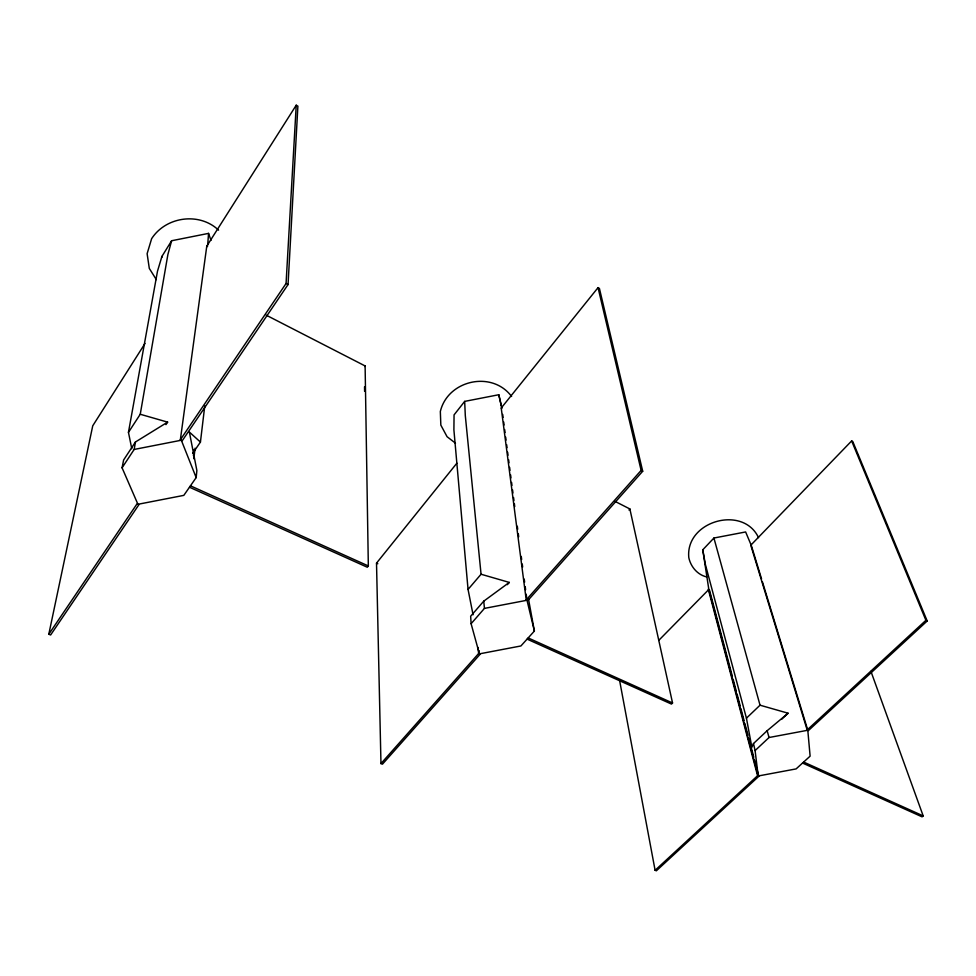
<?xml version="1.0" encoding="UTF-8"?>
<svg xmlns="http://www.w3.org/2000/svg" width="976" height="976" viewBox="0 0 976 976"><rect width="100%" height="100%" fill="white"/><g stroke="black" fill="none" stroke-linecap="round" stroke-linejoin="round"><path stroke-width="1.46" d="M501.408 406.114L498.797 394.731L464.674 401.392L454.06 414.898L453.901 429.916L468.053 589.431L473.067 614.782M288.054 284.541L297.887 106.164L296.228 105.201L206.778 246.147L180.353 439.786L182.28 440.676L288.054 284.541L286.066 283.491L296.228 105.201M207.693 245.098L208.547 233.386L171.63 240.743L161.918 256.432L157.49 271.218L128.454 432.356L131.784 448.753M128.454 432.356L140.251 414.263L167.616 422.132L135.457 441.982L123.623 459.989L122.073 467.797L137.933 504.299L183.817 495.369L196.176 477.581L196.871 470.53L189.368 432.051L200.434 442.079L192.687 453.364M200.434 442.079L204.753 405.992M193.809 458.732L195.102 448.204M193.407 455.609L194.163 449.582M122.073 467.797L134.163 449.448L135.457 441.982M140.251 414.263L167.896 254.468L171.63 240.743M48.8 634.254L136.994 503.884L138.885 504.714L50.63 634.973L48.8 634.254L92.744 425.804L145.021 343.43M713.92 538.032L760.036 705.197L788.108 713.212L767.148 730.707L753.484 743.541L751.862 747.25L746.433 718.177L705.404 564.555L702.769 549.805L713.92 538.032L745.627 531.957L751.349 545.523L761.573 578.975M165.957 424.633L167.616 422.132M180.353 439.786L286.066 283.491M364.67 366.525L365.109 365.939L266.253 315.187M365.109 365.939L368.33 565.946L367.305 567.227L189.49 487.219M478.069 647.478L478.63 653.53L480.155 654.201L382.47 764.159L380.969 763.586L376.516 563.128L456.866 463.197M501.225 408.029L598.044 287.639L599.41 288.432L642.708 471.237L527.772 600.606L526.223 599.898L501.225 408.029L501.896 408.383L498.797 394.731M468.053 589.431L481.058 574.242L465.296 415.52L464.674 401.392M481.058 574.242L509.289 582.416L483.742 601.167L470.664 616.222L471.103 623.713L479.399 653.871L520.903 645.966L534.384 631.045L528.541 599.227M471.103 623.713L484.45 608.39L526.991 600.252L534.384 631.045M507.3 584.685L509.289 582.416M380.969 763.586L478.63 653.53M526.223 599.898L641.122 470.395L598.044 287.639M628.947 509.984L629.874 508.96L615.063 501.396M658.69 640.451L708.832 589.467L758.206 775.993L796.111 768.905L810.117 756.156L807.799 730.243L762.451 581.891M851.645 440.932L750.776 545.23L807.164 729.95L808.433 730.536L927.2 620.992L852.792 441.591L851.645 440.932L925.919 620.309L927.2 620.992M629.874 508.96L672.549 702.988L671.464 704.074L527.089 639.121M746.433 718.177L760.036 705.197M781.52 719.41L788.108 713.212M758.206 775.993L755.095 750.581L769.039 737.514L807.799 730.243M754.558 760.121L758.84 776.274L656.36 870.799L655.103 870.311L757.571 775.713L708.259 589.187M807.164 729.95L925.919 620.309M870.946 671.415L923.186 815.899L922.076 816.839L802.54 763.049M134.163 449.448L181.316 440.225L196.176 477.581M706.709 576.938C697.486 574.815 690.776 566.8 688.812 557.699C685.054 521.111 743.065 504.531 758.535 537.654M757.571 775.713L758.84 776.274M190.466 485.816L368.33 565.946M528.15 637.938L672.549 702.988M803.638 762.049L923.186 815.899M376.516 563.128L377.822 563.725M206.778 246.147L207.583 246.562M641.122 470.395L642.708 471.237M455.487 443.177L447.081 436.723L440.835 425.121L440.335 411.506C447.789 379.981 492.148 370.197 511.595 396.488M218.575 230.153C199.433 211.89 165.908 216.501 151.634 238.681L147.12 253.687L149.304 268.424L156.331 279.612M161.918 256.432L162.162 257.078M208.547 233.386L210.987 240.389M767.148 730.707L769.039 737.514M709.393 589.748L732.366 676.405M733.147 679.345L736.258 691.093M737.039 694.021L740.15 705.77M740.93 708.71L744.041 720.459M744.822 723.399L747.945 735.148M748.714 738.088L749.885 742.492M750.666 745.432L753.777 757.181M753.484 743.541L755.095 750.581M619.662 680.809L655.103 870.311M708.832 589.467L702.769 549.805M502.689 414.422L503.091 417.447M503.677 421.974L504.08 424.999M504.665 429.538L505.068 432.551M505.653 437.089L506.056 440.103M506.642 444.641L507.044 447.667M507.63 452.193L508.032 455.219M508.618 459.745L509.008 462.77M509.606 467.297L509.997 470.322M510.594 474.861L510.985 477.874M511.583 482.412L511.973 485.426M512.571 489.964L512.961 492.99M513.559 497.516L513.949 500.542M514.352 503.555L514.742 506.581M517.317 526.223L517.707 529.248M518.305 533.774L518.695 536.8M521.269 556.442L521.66 559.455M522.258 563.994L522.648 567.019M524.234 579.097L524.624 582.123M525.222 586.649L525.613 589.675M526.21 594.213L526.601 597.227M483.742 601.167L484.45 608.39M479.118 650.846L479.399 653.871M364.536 386.825L364.609 391.376"/></g></svg>
